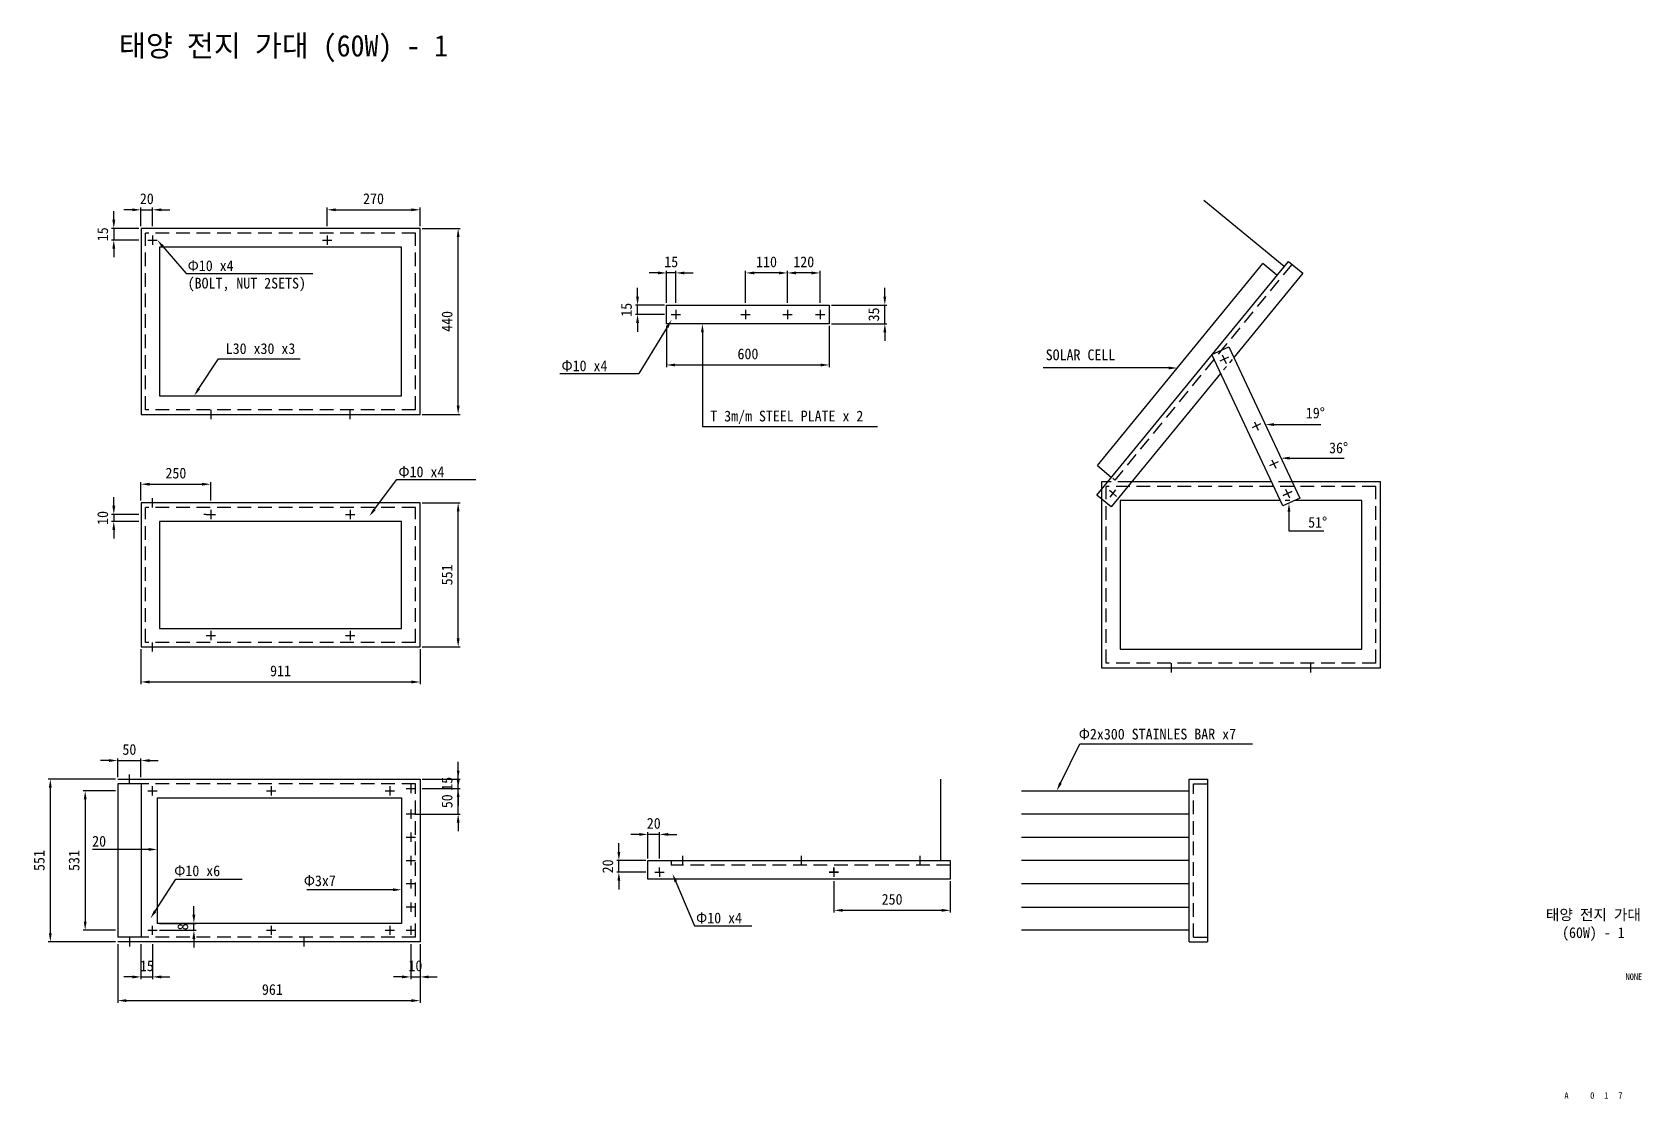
# Model space of a CAD drawing. Header units: millimetres. Extents: x 27 to 401, y 14 to 261.
import ezdxf
from ezdxf.enums import TextEntityAlignment as Align

# ---------------------------------------------------------------- set-up
doc = ezdxf.new("R2010")
doc.units = ezdxf.units.MM
doc.linetypes.add('HIDDEN', pattern=[9.525, 6.35, -3.175])
doc.layers.get('0').update_dxf_attribs({"linetype": 'CONTINUOUS'})
doc.layers.get('DEFPOINTS').update_dxf_attribs({"linetype": 'CONTINUOUS'})
for name, color, linetype in [('dim', 6, 'CONTINUOUS'), ('LINE', 7, 'CONTINUOUS'), ('txt', 7, 'CONTINUOUS')]:
    doc.layers.add(name, color=color, linetype=linetype)
doc.styles.add('style', font='')
doc.styles.add('style1', font='', dxfattribs={"height": 2.5})
doc.styles.get('style').set_extended_font_data('GulimChe')
doc.styles.get('style1').set_extended_font_data('GulimChe')
doc.dimstyles.get("Standard").update_dxf_attribs({"dimtxt": 2.5, "dimasz": 2, "dimexe": 0.5, "dimexo": 0.5, "dimgap": 1, "dimtad": 0, "dimdec": 4, "dimlfac": 100, "dimdsep": 46, "dimlunit": 6, "dimtxsty": 'style1', "dimcen": 2.5, "dimclrd": 256, "dimclre": 256, "dimclrt": 256, "dimadec": 0, "dimazin": 0, "dimtfac": 1, "dimtdec": 4, "dimtix": 1, "dimtmove": 0, "dimatfit": 3, "dimfxl": 1, "dimtvp": 1, "dimtolj": 1, "dimtzin": 0, "dimlwd": -1, "dimlwe": -1, "dimarcsym": 0})

# ---------------------------------------------------------------- blocks, each defined once
blk = doc.blocks.new('*D1')
at = {"layer": 'DEFPOINTS', "color": 0}
for p in [(52.56, 215.62), (46.24, 212.92), (52.56, 212.92)]:
    blk.add_point(p, dxfattribs=at)
at = {"layer": 'dim'}
for p, q in [((46.24, 217.62), (46.24, 219.62)), ((52.06, 215.62), (45.74, 215.62)), ((46.24, 215.62), (46.24, 212.92)), ((52.06, 212.92), (45.74, 212.92)), ((46.24, 210.92), (46.24, 208.92))]:
    blk.add_line(p, q, dxfattribs=at)
for points in [[(45.91, 217.62), (46.58, 217.62), (46.24, 215.62)], [(45.91, 210.92), (46.58, 210.92), (46.24, 212.92)]]:
    blk.add_solid(points, dxfattribs=at)
at = {"layer": 'dim', "insert": (43.68, 214.27), "char_height": 2.5, "attachment_point": 5, "rotation": 90, "style": 'style1'}
blk.add_mtext('\\A1;15', dxfattribs=at)
blk = doc.blocks.new('*D2')
at = {"layer": 'DEFPOINTS', "color": 0}
for p in [(55.26, 219.94), (52.56, 215.62), (55.26, 215.62)]:
    blk.add_point(p, dxfattribs=at)
at = {"layer": 'dim'}
for p, q in [((50.56, 219.94), (48.56, 219.94)), ((52.56, 216.12), (52.56, 220.44)), ((52.56, 219.94), (55.26, 219.94)), ((55.26, 216.12), (55.26, 220.44)), ((57.26, 219.94), (59.26, 219.94))]:
    blk.add_line(p, q, dxfattribs=at)
for points in [[(50.56, 220.27), (50.56, 219.61), (52.56, 219.94)], [(57.26, 220.27), (57.26, 219.61), (55.26, 219.94)]]:
    blk.add_solid(points, dxfattribs=at)
at = {"layer": 'dim', "insert": (53.91, 222.5), "char_height": 2.5, "attachment_point": 5, "style": 'style1'}
blk.add_mtext('\\A1;20', dxfattribs=at)
blk = doc.blocks.new('*D3')
at = {"layer": 'DEFPOINTS', "color": 0}
for p in [(117.36, 219.94), (95.76, 215.62), (117.36, 215.62)]:
    blk.add_point(p, dxfattribs=at)
at = {"layer": 'dim'}
for p, q in [((95.76, 216.12), (95.76, 220.44)), ((97.76, 219.94), (115.36, 219.94)), ((117.36, 216.12), (117.36, 220.44))]:
    blk.add_line(p, q, dxfattribs=at)
for points in [[(97.76, 220.27), (97.76, 219.61), (95.76, 219.94)], [(115.36, 220.27), (115.36, 219.61), (117.36, 219.94)]]:
    blk.add_solid(points, dxfattribs=at)
at = {"layer": 'dim', "insert": (106.56, 222.5), "char_height": 2.5, "attachment_point": 5, "style": 'style1'}
blk.add_mtext('\\A1;270', dxfattribs=at)
blk = doc.blocks.new('*D4')
at = {"layer": 'DEFPOINTS', "color": 0}
for p in [(117.36, 215.62), (126.21, 215.62), (117.36, 172.42)]:
    blk.add_point(p, dxfattribs=at)
at = {"layer": 'dim'}
for p, q in [((117.86, 215.62), (126.71, 215.62)), ((126.21, 174.42), (126.21, 213.62)), ((117.86, 172.42), (126.71, 172.42))]:
    blk.add_line(p, q, dxfattribs=at)
for points in [[(125.88, 213.62), (126.54, 213.62), (126.21, 215.62)], [(125.88, 174.42), (126.54, 174.42), (126.21, 172.42)]]:
    blk.add_solid(points, dxfattribs=at)
at = {"layer": 'dim', "insert": (123.65, 194.02), "char_height": 2.5, "attachment_point": 5, "rotation": 90, "style": 'style1'}
blk.add_mtext('\\A1;440', dxfattribs=at)
blk = doc.blocks.new('*D5')
at = {"layer": 'DEFPOINTS', "color": 0}
for p in [(46.24, 147.58), (52.56, 149.2), (52.56, 147.58)]:
    blk.add_point(p, dxfattribs=at)
at = {"layer": 'dim'}
for p, q in [((46.24, 151.2), (46.24, 153.2)), ((52.06, 149.2), (45.74, 149.2)), ((52.06, 147.58), (45.74, 147.58)), ((46.24, 149.2), (46.24, 147.58)), ((46.24, 145.58), (46.24, 143.58))]:
    blk.add_line(p, q, dxfattribs=at)
for points in [[(45.91, 151.2), (46.58, 151.2), (46.24, 149.2)], [(45.91, 145.58), (46.58, 145.58), (46.24, 147.58)]]:
    blk.add_solid(points, dxfattribs=at)
at = {"layer": 'dim', "insert": (43.68, 148.39), "char_height": 2.5, "attachment_point": 5, "rotation": 90, "style": 'style1'}
blk.add_mtext('\\A1;10', dxfattribs=at)
blk = doc.blocks.new('*D6')
at = {"layer": 'DEFPOINTS', "color": 0}
for p in [(68.76, 156.22), (52.56, 151.9), (68.76, 151.9)]:
    blk.add_point(p, dxfattribs=at)
at = {"layer": 'dim'}
for p, q in [((52.56, 152.4), (52.56, 156.72)), ((54.56, 156.22), (66.76, 156.22)), ((68.76, 152.4), (68.76, 156.72))]:
    blk.add_line(p, q, dxfattribs=at)
for points in [[(54.56, 156.55), (54.56, 155.89), (52.56, 156.22)], [(66.76, 156.55), (66.76, 155.89), (68.76, 156.22)]]:
    blk.add_solid(points, dxfattribs=at)
at = {"layer": 'dim', "insert": (60.66, 158.78), "char_height": 2.5, "attachment_point": 5, "style": 'style1'}
blk.add_mtext('\\A1;250', dxfattribs=at)
blk = doc.blocks.new('*D7')
at = {"layer": 'DEFPOINTS', "color": 0}
for p in [(117.36, 151.9), (126.21, 151.9), (117.36, 118.42)]:
    blk.add_point(p, dxfattribs=at)
at = {"layer": 'dim'}
for p, q in [((117.86, 151.9), (126.71, 151.9)), ((126.21, 120.42), (126.21, 149.9)), ((117.86, 118.42), (126.71, 118.42))]:
    blk.add_line(p, q, dxfattribs=at)
for points in [[(125.88, 149.9), (126.54, 149.9), (126.21, 151.9)], [(125.88, 120.42), (126.54, 120.42), (126.21, 118.42)]]:
    blk.add_solid(points, dxfattribs=at)
at = {"layer": 'dim', "insert": (123.64, 135.16), "char_height": 2.5, "attachment_point": 5, "rotation": 90, "style": 'style1'}
blk.add_mtext('\\A1;551', dxfattribs=at)
blk = doc.blocks.new('*D8')
at = {"layer": 'DEFPOINTS', "color": 0}
for p in [(52.56, 118.42), (117.36, 118.42), (117.36, 110.3)]:
    blk.add_point(p, dxfattribs=at)
at = {"layer": 'dim'}
for p, q in [((52.56, 117.92), (52.56, 109.8)), ((117.36, 117.92), (117.36, 109.8)), ((54.56, 110.3), (115.36, 110.3))]:
    blk.add_line(p, q, dxfattribs=at)
for points in [[(54.56, 110.63), (54.56, 109.96), (52.56, 110.3)], [(115.36, 110.63), (115.36, 109.96), (117.36, 110.3)]]:
    blk.add_solid(points, dxfattribs=at)
at = {"layer": 'dim', "insert": (84.96, 112.86), "char_height": 2.5, "attachment_point": 5, "style": 'style1'}
blk.add_mtext('\\A1;911', dxfattribs=at)
blk = doc.blocks.new('*D9')
at = {"layer": 'DEFPOINTS', "color": 0}
for p in [(117.36, 87.73), (126.21, 87.73), (117.36, 85.57)]:
    blk.add_point(p, dxfattribs=at)
at = {"layer": 'dim'}
for p, q in [((126.21, 89.73), (126.21, 91.73)), ((117.86, 87.73), (126.71, 87.73)), ((126.21, 85.57), (126.21, 87.73)), ((117.86, 85.57), (126.71, 85.57)), ((126.21, 83.57), (126.21, 81.57))]:
    blk.add_line(p, q, dxfattribs=at)
for points in [[(125.88, 89.73), (126.54, 89.73), (126.21, 87.73)], [(125.88, 83.57), (126.54, 83.57), (126.21, 85.57)]]:
    blk.add_solid(points, dxfattribs=at)
at = {"layer": 'dim', "insert": (123.64, 86.65), "char_height": 2.5, "attachment_point": 5, "rotation": 90, "style": 'style1'}
blk.add_mtext('\\A1;15', dxfattribs=at)
blk = doc.blocks.new('*D10')
at = {"layer": 'DEFPOINTS', "color": 0}
for p in [(117.86, 85.57), (126.21, 85.57), (117.36, 79.63)]:
    blk.add_point(p, dxfattribs=at)
at = {"layer": 'dim'}
for p, q in [((126.21, 87.57), (126.21, 89.57)), ((118.36, 85.57), (126.71, 85.57)), ((126.21, 79.63), (126.21, 85.57)), ((117.86, 79.63), (126.71, 79.63)), ((126.21, 77.63), (126.21, 75.63))]:
    blk.add_line(p, q, dxfattribs=at)
for points in [[(125.88, 87.57), (126.54, 87.57), (126.21, 85.57)], [(125.88, 77.63), (126.54, 77.63), (126.21, 79.63)]]:
    blk.add_solid(points, dxfattribs=at)
at = {"layer": 'dim', "insert": (123.65, 82.6), "char_height": 2.5, "attachment_point": 5, "rotation": 90, "style": 'style1'}
blk.add_mtext('\\A1;50', dxfattribs=at)
blk = doc.blocks.new('*D11')
at = {"layer": 'DEFPOINTS', "color": 0}
for p in [(115.2, 49.93), (117.36, 49.93), (117.36, 41.81)]:
    blk.add_point(p, dxfattribs=at)
at = {"layer": 'dim'}
for p, q in [((115.2, 49.43), (115.2, 41.31)), ((117.36, 49.43), (117.36, 41.31)), ((113.2, 41.81), (111.2, 41.81)), ((115.2, 41.81), (117.36, 41.81)), ((119.36, 41.81), (121.36, 41.81))]:
    blk.add_line(p, q, dxfattribs=at)
for points in [[(113.2, 42.14), (113.2, 41.47), (115.2, 41.81)], [(119.36, 42.14), (119.36, 41.47), (117.36, 41.81)]]:
    blk.add_solid(points, dxfattribs=at)
at = {"layer": 'dim', "insert": (116.28, 44.37), "char_height": 2.5, "attachment_point": 5, "style": 'style1'}
blk.add_mtext('\\A1;10', dxfattribs=at)
blk = doc.blocks.new('*D12')
at = {"layer": 'DEFPOINTS', "color": 0}
for p in [(52.56, 49.93), (55.26, 49.93), (55.26, 41.81)]:
    blk.add_point(p, dxfattribs=at)
at = {"layer": 'dim'}
for p, q in [((52.56, 49.43), (52.56, 41.31)), ((55.26, 49.43), (55.26, 41.31)), ((50.56, 41.81), (48.56, 41.81)), ((52.56, 41.81), (55.26, 41.81)), ((57.26, 41.81), (59.26, 41.81))]:
    blk.add_line(p, q, dxfattribs=at)
for points in [[(50.56, 42.14), (50.56, 41.47), (52.56, 41.81)], [(57.26, 42.14), (57.26, 41.47), (55.26, 41.81)]]:
    blk.add_solid(points, dxfattribs=at)
at = {"layer": 'dim', "insert": (53.91, 44.37), "char_height": 2.5, "attachment_point": 5, "style": 'style1'}
blk.add_mtext('\\A1;15', dxfattribs=at)
blk = doc.blocks.new('*D13')
at = {"layer": 'DEFPOINTS', "color": 0}
for p in [(47.16, 49.93), (117.36, 49.93), (117.36, 36.31)]:
    blk.add_point(p, dxfattribs=at)
at = {"layer": 'dim'}
for p, q in [((47.16, 49.43), (47.16, 35.81)), ((117.36, 49.43), (117.36, 35.81)), ((49.16, 36.31), (115.36, 36.31))]:
    blk.add_line(p, q, dxfattribs=at)
for points in [[(49.16, 36.64), (49.16, 35.97), (47.16, 36.31)], [(115.36, 36.64), (115.36, 35.97), (117.36, 36.31)]]:
    blk.add_solid(points, dxfattribs=at)
at = {"layer": 'dim', "insert": (82.26, 38.87), "char_height": 2.5, "attachment_point": 5, "style": 'style1'}
blk.add_mtext('\\A1; 961', dxfattribs=at)
blk = doc.blocks.new('*D14')
at = {"layer": 'DEFPOINTS', "color": 0}
for p in [(52.56, 92.05), (47.16, 87.73), (52.56, 87.73)]:
    blk.add_point(p, dxfattribs=at)
at = {"layer": 'dim'}
for p, q in [((45.16, 92.05), (43.16, 92.05)), ((47.16, 88.23), (47.16, 92.55)), ((47.16, 92.05), (52.56, 92.05)), ((52.56, 88.23), (52.56, 92.55)), ((54.56, 92.05), (56.56, 92.05))]:
    blk.add_line(p, q, dxfattribs=at)
for points in [[(45.16, 92.38), (45.16, 91.72), (47.16, 92.05)], [(54.56, 92.38), (54.56, 91.72), (52.56, 92.05)]]:
    blk.add_solid(points, dxfattribs=at)
at = {"layer": 'dim', "insert": (49.86, 94.61), "char_height": 2.5, "attachment_point": 5, "style": 'style1'}
blk.add_mtext('\\A1;50', dxfattribs=at)
blk = doc.blocks.new('*D15')
at = {"layer": 'DEFPOINTS', "color": 0}
for p in [(47.16, 85.03), (39.6, 52.63), (47.16, 52.63)]:
    blk.add_point(p, dxfattribs=at)
at = {"layer": 'dim'}
for p, q in [((46.66, 85.03), (39.1, 85.03)), ((39.6, 83.03), (39.6, 54.63)), ((46.66, 52.63), (39.1, 52.63))]:
    blk.add_line(p, q, dxfattribs=at)
for points in [[(39.27, 83.03), (39.93, 83.03), (39.6, 85.03)], [(39.27, 54.63), (39.93, 54.63), (39.6, 52.63)]]:
    blk.add_solid(points, dxfattribs=at)
at = {"layer": 'dim', "insert": (37.03, 68.83), "char_height": 2.5, "attachment_point": 5, "rotation": 90, "style": 'style1'}
blk.add_mtext('\\A1;531', dxfattribs=at)
blk = doc.blocks.new('*D16')
at = {"layer": 'DEFPOINTS', "color": 0}
for p in [(47.16, 87.73), (31.5, 49.93), (47.16, 49.93)]:
    blk.add_point(p, dxfattribs=at)
at = {"layer": 'dim'}
for p, q in [((46.66, 87.73), (31, 87.73)), ((31.5, 85.73), (31.5, 51.93)), ((46.66, 49.93), (31, 49.93))]:
    blk.add_line(p, q, dxfattribs=at)
for points in [[(31.17, 85.73), (31.83, 85.73), (31.5, 87.73)], [(31.17, 51.93), (31.83, 51.93), (31.5, 49.93)]]:
    blk.add_solid(points, dxfattribs=at)
at = {"layer": 'dim', "insert": (28.93, 68.83), "char_height": 2.5, "attachment_point": 5, "rotation": 90, "style": 'style1'}
blk.add_mtext('\\A1;551', dxfattribs=at)
blk = doc.blocks.new('*D17')
at = {"layer": 'DEFPOINTS', "color": 0}
for p in [(56.34, 54.25), (56.34, 52.63), (64.84, 54.25)]:
    blk.add_point(p, dxfattribs=at)
at = {"layer": 'dim'}
for p, q in [((64.84, 56.25), (64.84, 58.25)), ((56.84, 54.25), (65.34, 54.25)), ((56.84, 52.63), (65.34, 52.63)), ((64.84, 52.63), (64.84, 54.25)), ((64.84, 50.63), (64.84, 48.63))]:
    blk.add_line(p, q, dxfattribs=at)
for points in [[(64.5, 56.25), (65.17, 56.25), (64.84, 54.25)], [(64.5, 50.63), (65.17, 50.63), (64.84, 52.63)]]:
    blk.add_solid(points, dxfattribs=at)
at = {"layer": 'dim', "insert": (62.28, 53.44), "char_height": 2.5, "attachment_point": 5, "rotation": 90, "style": 'style1'}
blk.add_mtext('\\A1;8', dxfattribs=at)
blk = doc.blocks.new('*D18')
at = {"layer": 'DEFPOINTS', "color": 0}
for p in [(202.68, 205.28), (202.68, 197.8), (210.24, 197.8)]:
    blk.add_point(p, dxfattribs=at)
at = {"layer": 'dim'}
for p, q in [((202.68, 198.3), (202.68, 205.78)), ((210.24, 198.3), (210.24, 205.78)), ((208.24, 205.28), (204.68, 205.28))]:
    blk.add_line(p, q, dxfattribs=at)
for points in [[(204.68, 205.61), (204.68, 204.94), (202.68, 205.28)], [(208.24, 205.61), (208.24, 204.94), (210.24, 205.28)]]:
    blk.add_solid(points, dxfattribs=at)
at = {"layer": 'dim', "insert": (206.46, 207.84), "char_height": 2.5, "attachment_point": 5, "style": 'style1'}
blk.add_mtext('\\A1;120', dxfattribs=at)
blk = doc.blocks.new('*D19')
at = {"layer": 'DEFPOINTS', "color": 0}
for p in [(192.96, 205.28), (192.96, 197.8), (202.68, 197.8)]:
    blk.add_point(p, dxfattribs=at)
at = {"layer": 'dim'}
for p, q in [((192.96, 198.3), (192.96, 205.78)), ((202.68, 198.3), (202.68, 205.78)), ((200.68, 205.28), (194.96, 205.28))]:
    blk.add_line(p, q, dxfattribs=at)
for points in [[(194.96, 205.61), (194.96, 204.94), (192.96, 205.28)], [(200.68, 205.61), (200.68, 204.94), (202.68, 205.28)]]:
    blk.add_solid(points, dxfattribs=at)
at = {"layer": 'dim', "insert": (197.82, 207.84), "char_height": 2.5, "attachment_point": 5, "style": 'style1'}
blk.add_mtext('\\A1;110', dxfattribs=at)
blk = doc.blocks.new('*D20')
at = {"layer": 'DEFPOINTS', "color": 0}
for p in [(174.6, 205.28), (174.6, 197.8), (176.76, 197.8)]:
    blk.add_point(p, dxfattribs=at)
at = {"layer": 'dim'}
for p, q in [((174.6, 198.3), (174.6, 205.78)), ((176.76, 198.3), (176.76, 205.78)), ((172.6, 205.28), (170.6, 205.28)), ((176.76, 205.28), (174.6, 205.28)), ((178.76, 205.28), (180.76, 205.28))]:
    blk.add_line(p, q, dxfattribs=at)
for points in [[(172.6, 205.61), (172.6, 204.94), (174.6, 205.28)], [(178.76, 205.61), (178.76, 204.94), (176.76, 205.28)]]:
    blk.add_solid(points, dxfattribs=at)
at = {"layer": 'dim', "insert": (175.68, 207.84), "char_height": 2.5, "attachment_point": 5, "style": 'style1'}
blk.add_mtext('\\A1;15', dxfattribs=at)
blk = doc.blocks.new('*D21')
at = {"layer": 'DEFPOINTS', "color": 0}
for p in [(212.4, 197.8), (225.29, 197.8), (212.4, 193.48)]:
    blk.add_point(p, dxfattribs=at)
at = {"layer": 'dim'}
for p, q in [((225.29, 199.8), (225.29, 201.8)), ((212.9, 197.8), (225.79, 197.8)), ((225.29, 193.48), (225.29, 197.8)), ((212.9, 193.48), (225.79, 193.48)), ((225.29, 191.48), (225.29, 189.48))]:
    blk.add_line(p, q, dxfattribs=at)
for points in [[(224.95, 199.8), (225.62, 199.8), (225.29, 197.8)], [(224.95, 191.48), (225.62, 191.48), (225.29, 193.48)]]:
    blk.add_solid(points, dxfattribs=at)
at = {"layer": 'dim', "insert": (222.73, 195.64), "char_height": 2.5, "attachment_point": 5, "rotation": 90, "style": 'style1'}
blk.add_mtext('\\A1;35', dxfattribs=at)
blk = doc.blocks.new('*D22')
at = {"layer": 'DEFPOINTS', "color": 0}
for p in [(167.87, 197.8), (174.6, 197.8), (174.6, 195.64)]:
    blk.add_point(p, dxfattribs=at)
at = {"layer": 'dim'}
for p, q in [((167.87, 199.8), (167.87, 201.8)), ((174.1, 197.8), (167.37, 197.8)), ((174.1, 195.64), (167.37, 195.64)), ((167.87, 195.64), (167.87, 197.8)), ((167.87, 193.64), (167.87, 191.64))]:
    blk.add_line(p, q, dxfattribs=at)
for points in [[(167.53, 199.8), (168.2, 199.8), (167.87, 197.8)], [(167.53, 193.64), (168.2, 193.64), (167.87, 195.64)]]:
    blk.add_solid(points, dxfattribs=at)
at = {"layer": 'dim', "insert": (165.3, 196.72), "char_height": 2.5, "attachment_point": 5, "rotation": 90, "style": 'style1'}
blk.add_mtext('\\A1;15', dxfattribs=at)
blk = doc.blocks.new('*D23')
at = {"layer": 'DEFPOINTS', "color": 0}
for p in [(174.6, 193.48), (212.4, 193.48), (212.4, 183.91)]:
    blk.add_point(p, dxfattribs=at)
at = {"layer": 'dim'}
for p, q in [((174.6, 192.98), (174.6, 183.41)), ((212.4, 192.98), (212.4, 183.41)), ((176.6, 183.91), (210.4, 183.91))]:
    blk.add_line(p, q, dxfattribs=at)
for points in [[(176.6, 184.24), (176.6, 183.58), (174.6, 183.91)], [(210.4, 184.24), (210.4, 183.58), (212.4, 183.91)]]:
    blk.add_solid(points, dxfattribs=at)
at = {"layer": 'dim', "insert": (193.5, 186.47), "char_height": 2.5, "attachment_point": 5, "style": 'style1'}
blk.add_mtext('\\A1;600', dxfattribs=at)
blk = doc.blocks.new('*D24')
at = {"layer": 'DEFPOINTS', "color": 0}
for p in [(170.28, 74.9), (170.28, 68.83), (172.98, 68.83)]:
    blk.add_point(p, dxfattribs=at)
at = {"layer": 'dim'}
for p, q in [((168.28, 74.9), (166.28, 74.9)), ((170.28, 69.33), (170.28, 75.4)), ((172.98, 74.9), (170.28, 74.9)), ((172.98, 69.33), (172.98, 75.4)), ((174.98, 74.9), (176.98, 74.9))]:
    blk.add_line(p, q, dxfattribs=at)
for points in [[(168.28, 75.23), (168.28, 74.57), (170.28, 74.9)], [(174.98, 75.23), (174.98, 74.57), (172.98, 74.9)]]:
    blk.add_solid(points, dxfattribs=at)
at = {"layer": 'dim', "insert": (171.63, 77.46), "char_height": 2.5, "attachment_point": 5, "style": 'style1'}
blk.add_mtext('\\A1;20', dxfattribs=at)
blk = doc.blocks.new('*D25')
at = {"layer": 'DEFPOINTS', "color": 0}
for p in [(163.53, 68.83), (170.28, 68.83), (170.28, 66.13)]:
    blk.add_point(p, dxfattribs=at)
at = {"layer": 'dim'}
for p, q in [((163.53, 70.83), (163.53, 72.83)), ((169.78, 68.83), (163.03, 68.83)), ((163.53, 66.13), (163.53, 68.83)), ((169.78, 66.13), (163.03, 66.13)), ((163.53, 64.13), (163.53, 62.13))]:
    blk.add_line(p, q, dxfattribs=at)
for points in [[(163.2, 70.83), (163.86, 70.83), (163.53, 68.83)], [(163.2, 64.13), (163.86, 64.13), (163.53, 66.13)]]:
    blk.add_solid(points, dxfattribs=at)
at = {"layer": 'dim', "insert": (160.97, 67.48), "char_height": 2.5, "attachment_point": 5, "rotation": 90, "style": 'style1'}
blk.add_mtext('\\A1;20', dxfattribs=at)
blk = doc.blocks.new('*D26')
at = {"layer": 'DEFPOINTS', "color": 0}
for p in [(213.48, 64.51), (240.48, 64.51), (240.48, 57.27)]:
    blk.add_point(p, dxfattribs=at)
at = {"layer": 'dim'}
for p, q in [((213.48, 64.01), (213.48, 56.77)), ((240.48, 64.01), (240.48, 56.77)), ((215.48, 57.27), (238.48, 57.27))]:
    blk.add_line(p, q, dxfattribs=at)
for points in [[(215.48, 57.6), (215.48, 56.93), (213.48, 57.27)], [(238.48, 57.6), (238.48, 56.93), (240.48, 57.27)]]:
    blk.add_solid(points, dxfattribs=at)
at = {"layer": 'dim', "insert": (226.98, 59.82), "char_height": 2.5, "attachment_point": 5, "style": 'style1'}
blk.add_mtext('\\A1;250', dxfattribs=at)

msp = doc.modelspace()

# ---------------------------------------------------------------- linework, layer by layer
at = {"layer": 'dim'}
for p, q in [((55.2612093, 213.9986563), (55.2612093, 211.8386563)), ((95.7612093, 213.9986563), (95.7612093, 211.8386563)), ((54.1812093, 212.9186563), (56.3412093, 212.9186563)), ((94.6812093, 212.9186563), (96.8412093, 212.9186563)), ((63.0240032, 205.1616725), (92.4880308, 205.1616725)), ((175.6812093, 195.6386563), (177.8412093, 195.6386563)), ((176.7612093, 196.7186563), (176.7612093, 194.5586563)), ((191.8812093, 195.6386563), (194.0412093, 195.6386563)), ((192.9612093, 196.7186563), (192.9612093, 194.5586563)), ((201.6012093, 195.6386563), (203.7612093, 195.6386563)), ((202.6812093, 196.7186563), (202.6812093, 194.5586563)), ((209.1612093, 195.6386563), (211.3212093, 195.6386563)), ((210.2412093, 196.7186563), (210.2412093, 194.5586563)), ((174.7408518, 192.673189), (168.1879561, 181.9231198)), ((182.9308541, 191.4786563), (182.9308541, 169.6566679)), ((65.9973533, 178.4100106), (70.5236369, 185.2970592)), ((70.5236369, 185.2970592), (89.5387236, 185.2970592)), ((291.2244312, 183.2075349), (262.0315181, 183.2075349)), ((149.8279561, 181.9231198), (168.1879561, 181.9231198)), ((182.9308541, 169.6566679), (223.5686644, 169.6566679)), ((315.6257188, 170.0701465), (326.5035249, 170.0701465)), ((319.2915402, 162.2666266), (331.9799111, 162.2666266)), ((106.7912176, 150.3908669), (111.9612093, 157.2986563)), ((111.9612093, 157.2986563), (130.3212093, 157.2986563)), ((68.7612093, 150.2786563), (68.7612093, 148.1186563)), ((101.1612093, 150.2786563), (101.1612093, 148.1186563)), ((319.1372996, 149.8451827), (319.1372996, 145.3844972)), ((67.6812093, 149.1986563), (67.1412093, 149.1986563)), ((67.6812093, 149.1986563), (69.8412093, 149.1986563)), ((100.0812093, 149.1986563), (102.2412093, 149.1986563)), ((319.1372996, 145.3844972), (327.2503044, 145.3844972)), ((67.6812093, 121.1186563), (69.8412093, 121.1186563)), ((68.7612093, 122.1986563), (68.7612093, 120.0386563)), ((100.0812093, 121.1186563), (102.2412093, 121.1186563)), ((101.1612093, 122.1986563), (101.1612093, 120.0386563)), ((266.0750152, 86.8216828), (270.592194, 95.9628909)), ((270.592194, 95.9628909), (310.641912, 95.9628909)), ((55.2612093, 83.9486563), (55.2612093, 86.1086563)), ((82.8012093, 86.1086563), (82.8012093, 83.9486563)), ((110.3412093, 86.1086563), (110.3412093, 83.9486563)), ((54.1812093, 85.0286563), (56.3412093, 85.0286563)), ((81.7212093, 85.0286563), (83.8812093, 85.0286563)), ((109.2612093, 85.0286563), (111.4212093, 85.0286563)), ((116.1514651, 79.6286563), (125.3314651, 79.6286563)), ((54.3412093, 71.4089558), (41.3166068, 71.4089558)), ((55.8399165, 57.0698845), (60.6612093, 64.5086563)), ((60.6612093, 64.5086563), (76.0283233, 64.5086563)), ((171.9012093, 66.1286563), (174.0612093, 66.1286563)), ((172.9812093, 66.1286563), (172.9812093, 67.2086563)), ((172.9812093, 66.1286563), (172.9812093, 65.0486563)), ((176.7684185, 63.8826097), (181.0812093, 53.7086563)), ((213.4812093, 66.1286563), (212.4012093, 66.1286563)), ((212.4012093, 66.1286563), (214.5612093, 66.1286563)), ((213.4812093, 66.1286563), (213.4812093, 67.2086563)), ((213.4812093, 67.2086563), (213.4812093, 65.0486563)), ((214.5612093, 66.1286563), (213.4812093, 66.1286563)), ((111.0412093, 62.0462615), (91.0808564, 62.0462615)), ((54.1812093, 52.6286563), (56.3412093, 52.6286563)), ((55.2612093, 51.5486563), (55.2612093, 53.7086563)), ((81.7212093, 52.6286563), (83.8812093, 52.6286563)), ((82.8012093, 53.7086563), (82.8012093, 51.5486563)), ((109.2612093, 52.6286563), (111.4212093, 52.6286563)), ((110.3412093, 53.7086563), (110.3412093, 51.5486563)), ((181.0812093, 53.7086563), (194.3926568, 53.7086563))]:
    msp.add_line(p, q, dxfattribs=at)
for points in [[(57.3940724, 211.1858579), (57.8991496, 211.6209918), (56.3412093, 212.9186563)], [(174.4562293, 192.8466857), (175.0254744, 192.4996922), (175.7818322, 194.3809243)], [(182.5975208, 191.4786563), (183.2641875, 191.4786563), (182.9308541, 193.4786563)], [(291.2244312, 183.5408682), (291.2244312, 182.8742016), (293.2244312, 183.2075349)], [(66.2759124, 178.2269369), (65.7187943, 178.5930843), (64.8989113, 176.7386563)], [(315.6257188, 169.7368132), (315.6257188, 170.4034798), (313.6257188, 170.0701465)], [(318.8039663, 149.8451827), (319.4706329, 149.8451827), (319.1372996, 151.8451827)], [(266.373853, 86.6740104), (265.7761775, 86.9693551), (265.1889813, 85.0286563)], [(54.3412093, 71.7422892), (54.3412093, 71.0756225), (56.3412093, 71.4089558)], [(176.4615207, 63.7525141), (177.0753163, 64.0127052), (175.9878452, 65.7239965)], [(111.0412093, 62.3795948), (111.0412093, 61.7129281), (113.0412093, 62.0462615)], [(56.1196364, 56.8885895), (55.5601965, 57.2511794), (54.7521467, 55.3915648)]]:
    msp.add_solid(points, dxfattribs=at)
at = {"layer": 'LINE', "color": 8, "linetype": 'Continuous'}
for p, q in [((318.0425273, 206.7743121), (299.3412093, 222.1189832)), ((117.3612093, 215.6186563), (52.5612093, 215.6186563)), ((52.5612093, 215.6186563), (52.5612093, 172.4186563)), ((117.3612093, 172.4186563), (117.3612093, 215.6186563)), ((56.8812093, 211.2986563), (56.8812093, 176.7386563)), ((113.0412093, 176.7386563), (113.0412093, 211.2986563)), ((274.4812564, 153.6840131), (319.0102825, 207.9537637)), ((274.6461967, 160.5337841), (313.0761776, 207.4355396)), ((316.336547, 204.7603647), (313.0761776, 207.4355396)), ((319.0102825, 207.9537637), (322.3499595, 205.2135159)), ((322.3499595, 205.2135159), (306.3035693, 185.6569778)), ((174.6012093, 197.7986563), (212.4012093, 197.7986563)), ((174.6012093, 193.4786563), (174.6012093, 197.7986563)), ((212.4012093, 197.7986563), (212.4012093, 193.4786563)), ((212.4012093, 193.4786563), (174.6012093, 193.4786563)), ((301.2194757, 186.3197365), (305.1449597, 188.1233372)), ((305.1449597, 188.1233372), (321.6457517, 152.9977147)), ((317.7202677, 151.194114), (301.2194757, 186.3197365)), ((303.268483, 181.9579665), (277.8209333, 150.9437653)), ((56.8812093, 176.7386563), (113.0412093, 176.7386563)), ((52.5612093, 172.4186563), (117.3612093, 172.4186563)), ((274.6461967, 160.5337841), (277.884453, 157.8767533)), ((277.8209333, 150.9437653), (274.4812564, 153.6840131)), ((277.0478628, 156.7586563), (275.5812093, 156.7586563)), ((275.5812093, 156.7586563), (275.5812093, 155.0118223)), ((340.3812093, 113.5586563), (340.3812093, 156.7586563)), ((52.5612093, 151.8986563), (52.5612093, 118.4186563)), ((117.3612093, 151.8986563), (52.5612093, 151.8986563)), ((117.3612093, 118.4186563), (117.3612093, 151.8986563)), ((275.5812093, 152.7852198), (275.5812093, 113.5586563)), ((279.9012093, 152.4386563), (279.9012093, 117.8786563)), ((321.6457517, 152.9977147), (317.7202677, 151.194114)), ((336.0612093, 117.8786563), (336.0612093, 152.4386563)), ((113.0412093, 147.5786563), (56.8812093, 147.5786563)), ((56.8812093, 147.5786563), (56.8812093, 122.7386563)), ((113.0412093, 122.7386563), (113.0412093, 147.5786563)), ((56.8812093, 122.7386563), (113.0412093, 122.7386563)), ((52.5612093, 118.4186563), (117.3612093, 118.4186563)), ((279.9012093, 117.8786563), (336.0612093, 117.8786563)), ((275.5812093, 113.5586563), (340.3812093, 113.5586563)), ((47.1612093, 87.7286563), (117.3612093, 87.7286563)), ((52.5612093, 86.6486563), (48.2412093, 86.6486563)), ((52.5612093, 86.6486563), (52.5612093, 51.0086563)), ((117.3612093, 87.7286563), (117.3612093, 49.9286563)), ((238.3212093, 68.8286563), (238.3212093, 87.7286563)), ((295.9212093, 49.9286563), (295.9212093, 87.7286563)), ((295.9212093, 87.7286563), (300.2412093, 87.7286563)), ((300.2412093, 87.7286563), (300.2412093, 49.9286563)), ((56.3412093, 83.4086563), (113.0412093, 83.4086563)), ((56.3412093, 83.4086563), (56.3412093, 54.2486563)), ((113.0412093, 83.4086563), (113.0412093, 54.2486563)), ((257.0412093, 85.0286563), (295.9212093, 85.0286563)), ((295.9212093, 79.6286563), (257.0412093, 79.6286563)), ((257.0412093, 74.2286563), (295.9212093, 74.2286563)), ((170.2812093, 68.8286563), (240.4812093, 68.8286563)), ((170.2812093, 64.5086563), (170.2812093, 68.8286563)), ((240.4812093, 68.8286563), (240.4812093, 64.5086563)), ((295.9212093, 68.8286563), (257.0412093, 68.8286563)), ((240.4812093, 64.5086563), (170.2812093, 64.5086563)), ((295.9212093, 63.4286563), (257.0412093, 63.4286563)), ((257.0412093, 58.0286563), (295.9212093, 58.0286563)), ((113.0412093, 54.2486563), (56.3412093, 54.2486563)), ((295.9212093, 52.6286563), (257.0412093, 52.6286563)), ((52.5612093, 51.0086563), (47.1612093, 51.0086563)), ((117.3612093, 49.9286563), (47.1612093, 49.9286563)), ((295.9212093, 49.9286563), (300.2412093, 49.9286563))]:
    msp.add_line(p, q, dxfattribs=at)
at = {"layer": 'LINE', "linetype": 'HIDDEN', "ltscale": 0.5}
for p, q in [((53.6412093, 173.4986563), (53.6412093, 214.5386563)), ((116.2812093, 214.5386563), (53.6412093, 214.5386563)), ((116.2812093, 173.4986563), (116.2812093, 214.5386563)), ((319.8376983, 207.2748584), (278.7339818, 157.179704)), ((116.2812093, 173.4986563), (53.6412093, 173.4986563)), ((339.3012093, 155.6786563), (276.6612093, 155.6786563)), ((276.6612093, 114.6386563), (276.6612093, 155.6786563)), ((282.5921259, 156.7586563), (277.0478628, 156.7586563)), ((319.8789925, 156.7586563), (315.0012093, 156.7586563)), ((339.3012093, 114.6386563), (339.3012093, 155.6786563)), ((53.6412093, 119.4986563), (53.6412093, 150.8186563)), ((116.2812093, 150.8186563), (53.6412093, 150.8186563)), ((116.2812093, 119.4986563), (116.2812093, 150.8186563)), ((116.2812093, 119.4986563), (53.6412093, 119.4986563)), ((339.3012093, 114.6386563), (276.6612093, 114.6386563)), ((116.2812093, 86.6486563), (52.5612093, 86.6486563)), ((116.2812093, 51.0086563), (116.2812093, 86.6486563)), ((297.0012093, 51.0086563), (297.0012093, 86.6486563)), ((297.0012093, 86.6486563), (300.2412093, 86.6486563)), ((240.4812093, 67.7486563), (175.6812093, 67.7486563)), ((297.0012093, 53.1686563), (297.0012093, 54.2486563)), ((297.0012093, 53.1686563), (297.0012093, 54.2486563)), ((116.2812093, 51.0086563), (52.5612093, 51.0086563)), ((297.0012093, 51.0086563), (300.2412093, 51.0086563))]:
    msp.add_line(p, q, dxfattribs=at)
at = {"layer": 'LINE', "linetype": 'Continuous'}
for p, q in [((305.0653891, 185.709695), (303.1026471, 184.8078947)), ((303.6331179, 186.2401658), (304.5349182, 184.2774239)), ((304.5918884, 183.5708668), (303.9546664, 182.7942525)), ((305.9170988, 185.1859669), (305.2944583, 184.4271239)), ((68.7612093, 173.4986563), (68.7612093, 171.3386563)), ((101.1612093, 171.3386563), (101.1612093, 173.4986563)), ((116.2812093, 174.5786563), (116.2812093, 175.6586563)), ((116.2812093, 174.5786563), (116.2812093, 175.6586563)), ((312.5481773, 170.2114924), (310.5854354, 169.309692)), ((311.1159062, 170.7419632), (312.0177065, 168.7792212)), ((316.606279, 161.3791534), (314.643537, 160.4773531)), ((315.1740078, 161.9096242), (316.0758082, 159.9468823)), ((278.2316132, 157.5919039), (278.7339818, 157.179704)), ((278.2812093, 154.0586563), (277.4462901, 154.7437183)), ((277.5961474, 153.2237371), (278.9662713, 154.8935756)), ((278.2812093, 154.0586563), (279.1161286, 153.3735944)), ((315.0012093, 156.7586563), (282.5921259, 156.7586563)), ((319.7625803, 154.5095565), (317.7998383, 153.6077561)), ((317.7998383, 153.6077561), (319.7625803, 154.5095565)), ((318.3303091, 155.0400273), (319.2321095, 153.0772853)), ((318.3303091, 155.0400273), (319.2321095, 153.0772853)), ((340.3812093, 156.7586563), (319.8612093, 156.7586563)), ((55.2612093, 150.8186563), (55.2612093, 152.9786563)), ((55.2612093, 117.3386563), (55.2612093, 119.4986563)), ((291.7812093, 114.6386563), (291.7812093, 112.4786563)), ((324.1812093, 112.4786563), (324.1812093, 114.6386563)), ((48.2412093, 86.6486563), (47.1612093, 86.6486563)), ((49.8612093, 86.6486563), (49.8612093, 88.8086563)), ((115.2012093, 86.6486563), (115.2012093, 84.4886563)), ((114.1212093, 85.5686563), (116.2812093, 85.5686563)), ((116.2812093, 79.6286563), (114.1212093, 79.6286563)), ((115.2012093, 80.7086563), (115.2012093, 78.5486563)), ((115.2012093, 75.3086563), (115.2012093, 73.1486563)), ((114.1212093, 74.2286563), (116.2812093, 74.2286563)), ((114.1212093, 68.8286563), (116.2812093, 68.8286563)), ((115.2012093, 69.9086563), (115.2012093, 67.7486563)), ((175.6812093, 68.8286563), (175.6812093, 67.7486563)), ((178.3812093, 67.7486563), (178.3812093, 69.9086563)), ((205.9212093, 67.7486563), (205.9212093, 69.9086563)), ((233.4612093, 67.7486563), (233.4612093, 69.9086563)), ((115.2012093, 64.5086563), (115.2012093, 62.3486563)), ((116.2812093, 63.4286563), (114.1212093, 63.4286563)), ((116.2812093, 58.0286563), (114.1212093, 58.0286563)), ((115.2012093, 59.1086563), (115.2012093, 56.9486563)), ((114.1212093, 52.6286563), (116.2812093, 52.6286563)), ((115.2012093, 53.7086563), (115.2012093, 51.5486563)), ((49.8612093, 51.0086563), (49.8612093, 48.8486563)), ((90.3612093, 51.0086563), (90.3612093, 48.8486563))]:
    msp.add_line(p, q, dxfattribs=at)
at = {"layer": 'LINE', "color": 8, "linetype": 'HIDDEN', "ltscale": 0.5}
msp.add_line((275.5812093, 155.0118223), (275.5812093, 152.7814876), dxfattribs=at)
at = {"layer": 'LINE', "color": 8}
msp.add_line((47.1612093, 86.6486563), (47.1612093, 51.0086563), dxfattribs=at)
at = {"layer": 'LINE', "color": 8, "linetype": 'Continuous'}
for points in [[(113.0412093, 211.2986563), (56.8812093, 211.2986563)], [(317.1356251, 152.4386563), (279.9012093, 152.4386563)], [(319.3212093, 152.4386563), (318.2412093, 152.4386563)], [(336.0612093, 152.4386563), (320.4289775, 152.4386563)]]:
    msp.add_lwpolyline(points, dxfattribs=at)
at = {"layer": 'txt'}
msp.add_line((57.646611, 211.4034248), (63.0240032, 205.1616725), dxfattribs=at)
for points in [[(319.2915402, 161.9332933), (319.2915402, 162.59996), (317.2915402, 162.2666266)], [(107.0580853, 150.1911352), (106.5243499, 150.5905985), (105.5928279, 148.7896604)]]:
    msp.add_solid(points, dxfattribs=at)

# ---------------------------------------------------------------- texts
at = {"style": 'style'}
for s, height, p in [('NONE', 1.49999995, (399.2351081, 41.8551844)), ('A', 1.4999999, (383.5821834, 14.2782363)), ('0', 1.4999999, (389.5621763, 14.2782363)), ('1', 1.4999999, (392.8239907, 14.2782363)), ('7', 1.4999999, (396.085805, 14.2782363))]:
    msp.add_text(s, height=height, dxfattribs=at).set_placement(p, align=Align.MIDDLE_CENTER)
at = {"insert": (389.821405, 53.8462636), "char_height": 2.5, "width": 34.792686198, "attachment_point": 5, "style": 'style'}
msp.add_mtext('태양 전지 가대\\P(60W) - 1', dxfattribs=at)
at = {"layer": 'dim', "style": 'style1'}
for s, p in [('Φ10 x4', (63.3959075, 205.7063776)), ('(BOLT, NUT 2SETS)', (63.3959075, 201.6580653)), ('Φ10 x4', (150.1998604, 182.4678249)), ('T 3m/m STEEL PLATE x 2', (184.7532093, 170.7986563)), ('Φ10 x4', (112.3331136, 157.8433614)), ('Φ2x300 STAINLES BAR x7', (270.3215256, 96.9460329)), ('20', (41.2212093, 72.0686563)), ('Φ10 x6', (60.2662534, 65.2033338)), ('Φ3x7', (90.3612093, 62.8886563)), ('Φ10 x4', (181.4531136, 54.2533614))]:
    msp.add_text(s, height=2.5, dxfattribs=at).set_placement(p)
for s, p in [('L30 x30 x3', (80.314288, 186.4586563)), ('SOLAR CELL', (270.7212093, 185.0131129)), ('19%%d', (325.2612093, 171.5131129)), ('36%%d', (330.6612093, 163.4131129)), ('51%%D', (325.8012093, 146.1331129))]:
    msp.add_text(s, height=2.5, dxfattribs=at).set_placement(p, align=Align.CENTER)
at = {"layer": 'txt', "style": 'style1'}
msp.add_text('태양 전지 가대 (60W) - 1', height=5, dxfattribs=at).set_placement((47.4241861, 255.5429948))

# ---------------------------------------------------------------- dimensions: what is measured, and where the dimension line sits
at = {"layer": 'dim'}
for base, p1, p2, text, picture, middle in [((55.2612093, 219.9386563), (52.5612093, 215.6186563), (55.2612093, 215.6186563), '20', '*D2', (53.9112093, 222.4951723)), ((117.3612093, 219.9386563), (95.7612093, 215.6186563), (117.3612093, 215.6186563), '270', '*D3', (106.5612093, 222.5018212)), ((174.6012093, 205.27784), (176.7612093, 197.7986563), (174.6012093, 197.7986563), '15', '*D20', (175.6812093, 207.8443293)), ((192.9612093, 205.27784), (202.6812093, 197.7986563), (192.9612093, 197.7986563), '110', '*D19', (197.8212093, 207.8443293)), ((202.6812093, 205.27784), (210.2412093, 197.7986563), (202.6812093, 197.7986563), '120', '*D18', (206.4612093, 207.8443293)), ((212.4012093, 183.9086902), (174.6012093, 193.4786563), (212.4012093, 193.4786563), '600', '*D23', (193.5012093, 186.4652061)), ((68.7612093, 156.2186563), (52.5612093, 151.8986563), (68.7612093, 151.8986563), '250', '*D6', (60.6612093, 158.7751723)), ((117.3612093, 110.29743), (52.5612093, 118.4186563), (117.3612093, 118.4186563), '911', '*D8', (84.9612093, 112.8639193)), ((52.5612093, 92.0486563), (47.1612093, 87.7286563), (52.5612093, 87.7286563), '50', '*D14', (49.8612093, 94.6051723)), ((170.2812093, 74.8988353), (172.9812093, 68.8286563), (170.2812093, 68.8286563), '20', '*D24', (171.6312093, 77.4553512)), ((240.4812093, 57.265135), (213.4812093, 64.5086563), (240.4812093, 64.5086563), '250', '*D26', (226.9812093, 59.8216509)), ((117.3612093, 36.3064046), (47.1612093, 49.9286563), (117.3612093, 49.9286563), ' 961', '*D13', (82.2612093, 38.872894)), ((55.2612093, 41.80743), (52.5612093, 49.9286563), (55.2612093, 49.9286563), '15', '*D12', (53.9112093, 44.3739193)), ((117.3612093, 41.80743), (115.2012093, 49.9286563), (117.3612093, 49.9286563), '10', '*D11', (116.2812093, 44.3739193))]:
    dim = msp.add_linear_dim(base=base, p1=p1, p2=p2, text=text, dimstyle='STANDARD', dxfattribs=at)
    dim.commit()
    dim.dimension.update_dxf_attribs({"geometry": picture, "text_midpoint": middle})
for base, p1, p2, text, picture, middle in [((46.243574, 212.9186563), (52.5612093, 215.6186563), (52.5612093, 212.9186563), '15', '*D1', (43.6770847, 214.2686563)), ((126.2084148, 215.6186563), (117.3612093, 172.4186563), (117.3612093, 215.6186563), '440', '*D4', (123.6452499, 194.0186563)), ((167.8651988, 197.7986563), (174.6012093, 195.6386563), (174.6012093, 197.7986563), '15', '*D22', (165.2987095, 196.7186563)), ((225.2872896, 197.7986563), (212.4012093, 193.4786563), (212.4012093, 197.7986563), '35', '*D21', (222.7307737, 195.6386563)), ((46.243574, 147.5786563), (52.5612093, 149.1986563), (52.5612093, 147.5786563), '10', '*D5', (43.6770847, 148.3886563)), ((126.2084148, 151.8986563), (117.3612093, 118.4186563), (117.3612093, 151.8986563), '551', '*D7', (123.6419254, 135.1586563)), ((126.2084148, 87.7286563), (117.3612093, 85.5686563), (117.3612093, 87.7286563), '15', '*D9', (123.6419254, 86.6486563)), ((31.5012093, 49.9286563), (47.1612093, 87.7286563), (47.1612093, 49.9286563), '551', '*D16', (28.93472, 68.8286563)), ((126.2084148, 85.5686563), (117.3612093, 79.6286563), (117.8612093, 85.5686563), '50', '*D10', (123.6518989, 82.5986563)), ((39.6012093, 52.6286563), (47.1612093, 85.0286563), (47.1612093, 52.6286563), '531', '*D15', (37.03472, 68.8286563)), ((163.5294483, 68.8286563), (170.2812093, 66.1286563), (170.2812093, 68.8286563), '20', '*D25', (160.9729324, 67.4786563)), ((64.8353743, 54.2486563), (56.3412093, 52.6286563), (56.3412093, 54.2486563), '8', '*D17', (62.2788584, 53.4386563))]:
    dim = msp.add_linear_dim(base=base, p1=p1, p2=p2, angle=90, text=text, dimstyle='STANDARD', dxfattribs=at)
    dim.commit()
    dim.dimension.update_dxf_attribs({"geometry": picture, "text_midpoint": middle})

doc.saveas('drawing.dxf')
